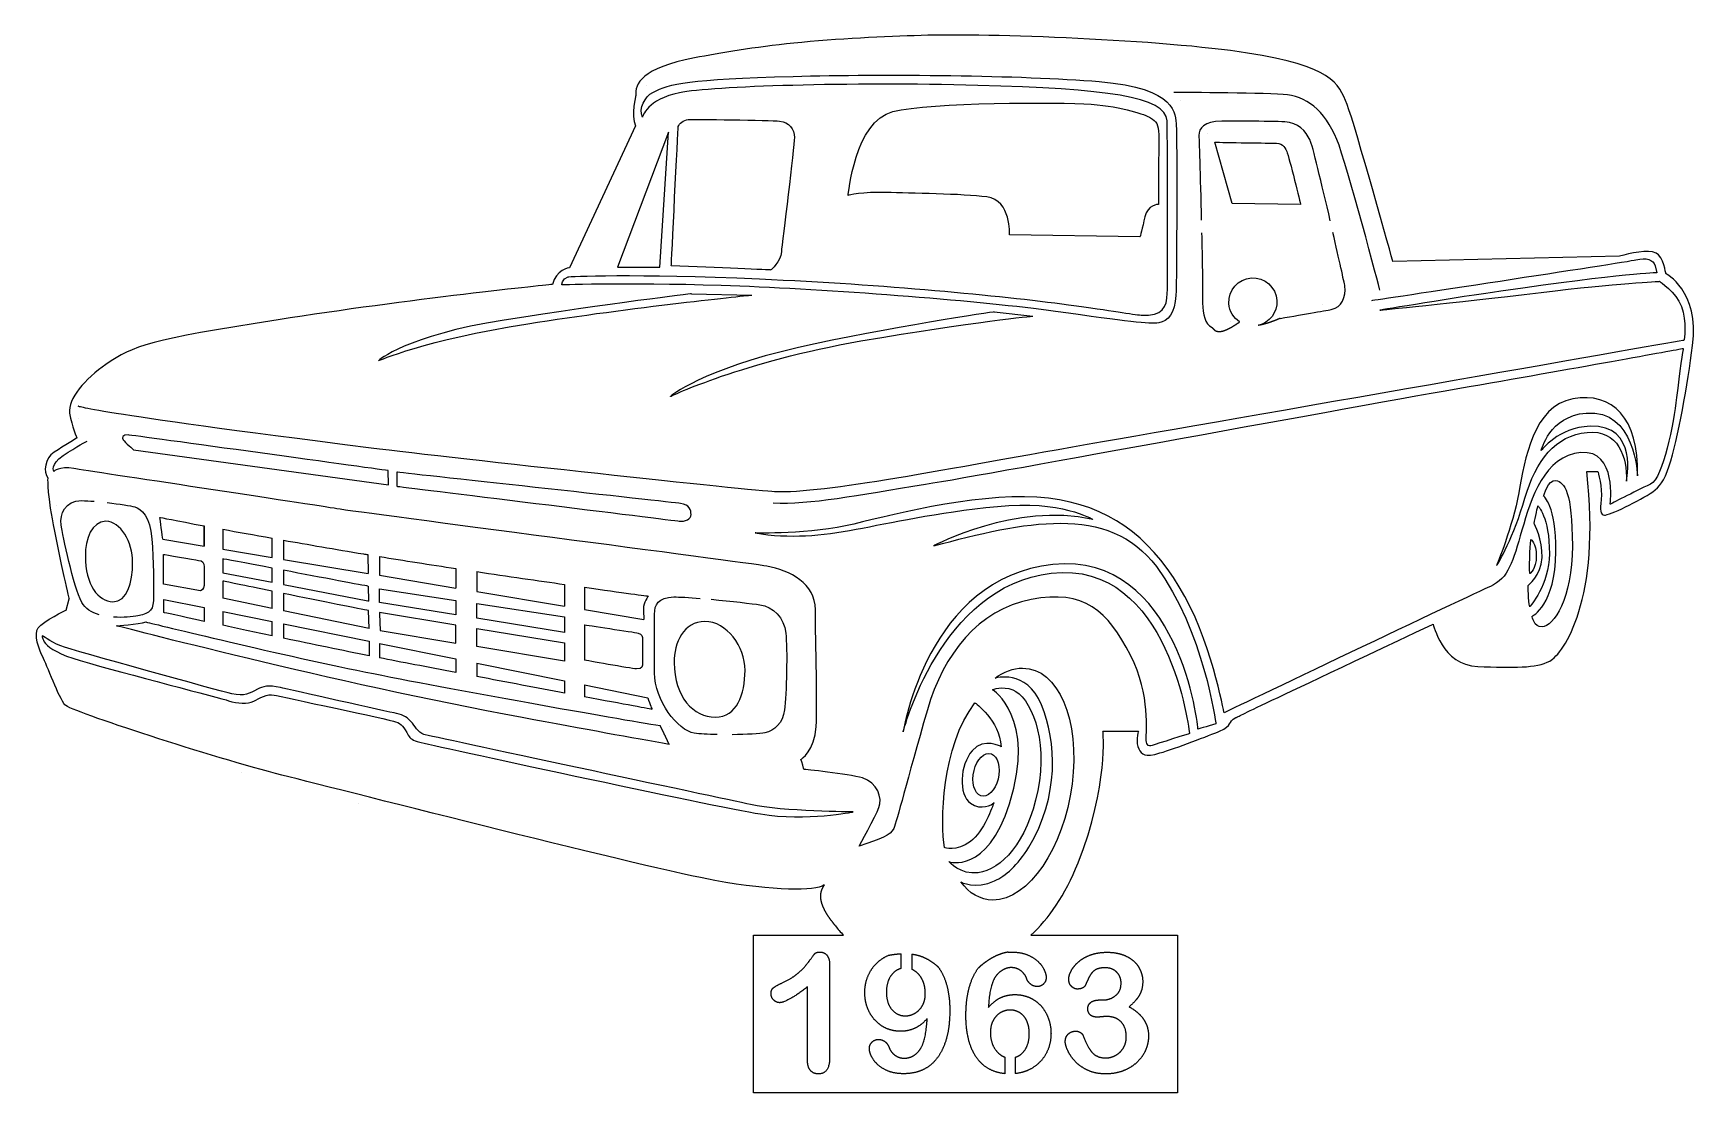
# Model space of a CAD drawing. Header units: inches. Extents: x -5.5 to 13, y -9 to 2.8.
import ezdxf

# ---------------------------------------------------------------- set-up
doc = ezdxf.new("R2010")
doc.units = ezdxf.units.IN
doc.layers.get('0').update_dxf_attribs({"linetype": 'CONTINUOUS'})

msp = doc.modelspace()

# ---------------------------------------------------------------- linework, layer by layer
for p, q in [((1.168, 1.768), (0.431, 0.187)), ((7.769, 1.074), (7.622, 1.586)), ((7.818, 0.904), (7.769, 1.074)), ((8.579, 0.893), (7.818, 0.904)), ((6.789, 0.532), (5.335, 0.555)), ((12.135, 0.317), (9.608, 0.255)), ((12.529, 0.207), (12.55, 0.132)), ((1.791, -0.103), (2.463, -0.117)), ((5.166, -0.305), (5.595, -0.352)), ((-4.427, -1.841), (-1.583, -2.234)), ((-1.583, -2.234), (-1.588, -2.074)), ((-1.492, -2.092), (-1.492, -2.248)), ((11.768, -2.083), (11.892, -2.083)), ((-3.638, -2.69), (-3.638, -2.916)), ((-3.638, -2.916), (-3.638, -2.69)), ((-3.43, -2.728), (-3.43, -2.95)), ((-4.101, -2.839), (-3.638, -2.916)), ((-3.43, -2.95), (-2.88, -3.042)), ((-2.88, -3.042), (-2.88, -2.827)), ((-2.754, -2.85), (-2.754, -3.063)), ((-4.092, -3.339), (-4.092, -3.007)), ((-3.43, -3.057), (-3.43, -3.212)), ((-3.43, -3.057), (-3.43, -3.212)), ((-2.754, -3.063), (-1.812, -3.22)), ((-1.815, -3.01), (-1.812, -3.22)), ((-1.685, -3.031), (-1.685, -3.241)), ((-3.68, -3.414), (-4.092, -3.339)), ((-3.43, -3.212), (-2.88, -3.319)), ((-3.43, -3.304), (-3.43, -3.497)), ((-3.43, -3.304), (-3.43, -3.497)), ((-2.88, -3.319), (-2.88, -3.161)), ((-2.754, -3.185), (-2.754, -3.344)), ((-1.685, -3.241), (-0.833, -3.383)), ((-0.833, -3.165), (-0.833, -3.383)), ((-0.601, -3.2), (-0.601, -3.422)), ((0.377, -3.342), (0.377, -3.585)), ((-5.177, -3.629), (-5.145, -3.503)), ((-4.089, -3.51), (-3.638, -3.601)), ((-4.089, -3.656), (-4.089, -3.51)), ((-2.88, -3.611), (-3.43, -3.497)), ((-2.88, -3.611), (-2.88, -3.418)), ((-2.754, -3.344), (-1.815, -3.527)), ((-2.754, -3.444), (-2.754, -3.637)), ((-1.815, -3.362), (-1.81, -3.363)), ((-1.815, -3.527), (-1.808, -3.528)), ((-1.81, -3.363), (-1.808, -3.528)), ((-0.601, -3.422), (0.377, -3.585)), ((0.598, -3.374), (0.598, -3.622)), ((-3.638, -3.601), (-3.638, -3.754)), ((-3.43, -3.644), (-2.88, -3.756)), ((-3.43, -3.644), (-3.43, -3.798)), ((-1.8, -3.835), (-2.754, -3.637)), ((-1.8, -3.835), (-1.807, -3.633)), ((0.598, -3.622), (1.262, -3.732)), ((-2.88, -3.915), (-2.88, -3.756)), ((-2.754, -3.781), (-1.802, -3.975)), ((-2.754, -3.781), (-2.754, -3.942)), ((0.598, -3.792), (0.598, -4.187)), ((-1.802, -3.975), (-1.8, -4.138)), ((-1.685, -3.999), (-1.685, -4.161)), ((-1.685, -3.999), (-0.833, -4.172)), ((-0.833, -4.172), (-0.833, -4.325)), ((-0.601, -4.219), (-0.601, -4.369)), ((-0.601, -4.219), (0.377, -4.418)), ((0.377, -4.418), (0.377, -4.553)), ((0.598, -4.463), (1.305, -4.606)), ((0.598, -4.463), (0.598, -4.595)), ((6.377, -4.978), (6.772, -4.978)), ((3.271, -6.692), (3.271, -6.692)), ((2.481, -7.252), (3.486, -7.252)), ((2.481, -9.007), (2.481, -7.252)), ((5.574, -7.252), (7.206, -7.252)), ((7.206, -7.252), (7.206, -9.007)), ((3.331, -7.579), (3.331, -8.616)), ((4.128, -7.623), (4.128, -7.458)), ((4.249, -7.463), (4.249, -7.634)), ((3.085, -8.651), (3.085, -7.828)), ((6.338, -7.974), (6.375, -7.974)), ((5.289, -8.796), (5.289, -8.612)), ((5.397, -8.613), (5.397, -8.795)), ((7.206, -9.007), (2.481, -9.007))]:
    msp.add_line(p, q)
for points in [[(1.535, 1.698), (0.968, 0.194), (1.439, 0.194)], [(-1.685, -3.544), (-1.685, -3.39), (-0.833, -3.52), (-0.833, -3.682)], [(-0.833, -3.796), (-1.685, -3.656), (-1.685, -3.671), (-1.677, -3.855), (-0.833, -3.996)], [(-0.601, -3.556), (0.377, -3.705), (0.377, -3.877), (-0.601, -3.719)], [(0.377, -3.995), (0.377, -4.198), (-0.601, -4.035), (-0.601, -3.834)]]:
    msp.add_lwpolyline(points, close=True)
msp.add_ellipse((5.149, -5.782), major_axis=(0.0129, 0.0089), ratio=0.173436, start_param=5.581963, end_param=6.530262)
for points, degree, knots in [([(9.608, 0.255), (9.608, 0.255), (9.189, 1.768), (9.097, 2.008), (9.004, 2.248), (8.925, 2.433), (7.986, 2.58), (7.046, 2.728), (5.102, 2.8), (4.351, 2.776), (3.954, 2.763), (3.417, 2.74), (2.931, 2.69)], 3, [3, 3, 3, 3, 4, 4, 4, 5, 5, 5, 6, 6, 6, 7, 7, 7, 7]), ([(2.931, 2.69), (2.497, 2.646), (2.107, 2.579), (1.827, 2.526), (1.233, 2.412), (1.158, 2.234), (1.172, 2.107)], 3, [7, 7, 7, 7, 8, 8, 8, 9, 9, 9, 9]), ([(1.36, 2.142), (1.552, 2.241), (1.751, 2.286), (2.924, 2.32), (3.936, 2.349), (5.462, 2.334), (6.336, 2.262), (7.211, 2.19), (7.183, 1.898), (7.194, 1.771)], 3, [9, 9, 9, 9, 10, 10, 10, 11, 11, 11, 12, 12, 12, 12]), ([(7.091, 1.823), (7.084, 2.094), (6.408, 2.183), (4.982, 2.22), (3.555, 2.258), (2.019, 2.21), (1.659, 2.138)], 3, [5, 5, 5, 5, 6, 6, 6, 7, 7, 7, 7]), ([(6.908, 1.858), (6.967, 1.821), (6.999, 1.785), (6.999, 1.671), (6.999, 1.601), (6.995, 0.893), (6.995, 0.893)], 3, [5, 5, 5, 5, 6, 6, 6, 7, 7, 7, 7]), ([(1.645, 1.762), (1.65, 1.794), (1.704, 1.835), (1.805, 1.844), (2.669, 1.831), (2.774, 1.821)], 3, [1, 1, 1, 1, 2, 2, 3, 3, 3, 3]), ([(2.774, 1.821), (2.88, 1.812), (2.939, 1.735), (2.939, 1.543), (2.802, 0.468), (2.793, 0.363)], 3, [3, 3, 3, 3, 4, 4, 5, 5, 5, 5]), ([(7.622, 1.586), (7.622, 1.586), (8.195, 1.576), (8.277, 1.576), (8.373, 1.576), (8.397, 1.545), (8.425, 1.483)], 3, [2, 2, 2, 2, 3, 3, 3, 4, 4, 4, 4]), ([(7.476, 0.578), (7.483, 0.286), (7.488, -0.005), (7.488, -0.207), (7.488, -0.332), (7.513, -0.441), (7.593, -0.477)], 3, [3.648707, 3.648707, 3.648707, 3.648707, 4, 4, 4, 5, 5, 5, 5]), ([(0.242, 0.002), (0.242, 0.002), (-1.38, -0.166), (-2.816, -0.393), (-4.253, -0.619), (-4.423, -0.677), (-4.733, -0.89)], 3, [12, 12, 12, 12, 13, 13, 13, 14, 14, 14, 14]), ([(5.849, -0.3), (5.04, -0.187), (3.459, -0.063), (2.331, -0.019), (1.203, 0.026), (0.345, -0.005), (0.345, -0.005)], 3, [15, 15, 15, 15, 16, 16, 16, 17, 17, 17, 17]), ([(0.417, 0.087), (0.417, 0.087), (1.151, 0.127), (2.55, 0.063), (3.96, 0), (5.204, -0.12), (5.993, -0.225)], 3, [0, 0, 0, 0, 1, 1, 1, 2, 2, 2, 2]), ([(12.55, 0.132), (12.55, 0.132), (12.193, 0.125), (10.809, -0.074), (10.344, -0.14), (9.464, -0.286), (9.464, -0.286)], 3, [27, 27, 27, 27, 28, 28, 28, 29, 29, 29, 29]), ([(9.464, -0.286), (9.464, -0.286), (10.226, -0.212), (11.261, -0.087), (12.108, 0.014), (12.578, 0.036), (12.578, 0.036)], 3, [29, 29, 29, 29, 30, 30, 30, 31, 31, 31, 31]), ([(12.687, -2.022), (12.787, -1.73), (12.894, -1.097), (12.948, -0.681), (13.027, -0.067), (12.649, 0.122), (12.649, 0.122)], 3, [47, 47, 47, 47, 48, 48, 48, 49, 49, 49, 49]), ([(1.791, -0.103), (1.791, -0.103), (0.891, -0.209), (-0.294, -0.396), (-1.396, -0.57), (-1.697, -0.849), (-1.697, -0.849)], 3, [7, 7, 7, 7, 8, 8, 8, 9, 9, 9, 9]), ([(-1.697, -0.849), (-1.697, -0.849), (-1.185, -0.62), (-0.033, -0.437), (1.119, -0.254), (2.463, -0.117), (2.463, -0.117)], 3, [9, 9, 9, 9, 10, 10, 10, 11, 11, 11, 11]), ([(5.166, -0.305), (5.166, -0.305), (3.968, -0.478), (2.985, -0.702), (1.903, -0.949), (1.556, -1.247), (1.556, -1.247)], 3, [13, 13, 13, 13, 14, 14, 14, 15, 15, 15, 15]), ([(1.556, -1.247), (1.556, -1.247), (2.373, -0.854), (3.68, -0.629), (4.955, -0.41), (5.595, -0.352), (5.595, -0.352)], 3, [15, 15, 15, 15, 16, 16, 16, 17, 17, 17, 17]), ([(8.35, -0.378), (8.341, -0.382), (8.321, -0.39), (8.292, -0.402), (8.255, -0.416), (8.21, -0.431), (8.171, -0.442), (8.142, -0.449), (8.122, -0.453), (8.11, -0.455), (8.106, -0.455)], 5, [0, 0, 0, 0, 0, 0, 0.1, 0.2, 0.3, 0.4, 0.5, 0.5564736, 0.5564736, 0.5564736, 0.5564736, 0.5564736, 0.5564736]), ([(12.852, -0.622), (12.852, -0.622), (8.181, -1.439), (6.371, -1.754), (4.56, -2.07), (3.291, -2.331), (2.715, -2.31), (2.53, -2.303), (-0.852, -1.939), (-1.777, -1.823), (-5.002, -1.417), (-5.042, -1.356), (-5.042, -1.356)], 3, [0, 0, 0, 0, 1, 1, 1, 2, 2, 2, 3, 3, 3, 4, 4, 4, 4]), ([(2.701, -2.433), (3.113, -2.454), (3.629, -2.349), (4.398, -2.225), (5.166, -2.102), (9.187, -1.356), (10.458, -1.137), (11.729, -0.917), (12.843, -0.712), (12.843, -0.712)], 3, [43, 43, 43, 43, 44, 44, 44, 45, 45, 45, 46, 46, 46, 46]), ([(12.334, -2.131), (12.351, -1.483), (12.053, -1.195), (11.614, -1.274), (11.175, -1.353), (11.075, -1.95), (11.01, -2.323)], 3, [6, 6, 6, 6, 7, 7, 7, 8, 8, 8, 8]), ([(12.029, -2.449), (12.029, -2.449), (12.111, -1.841), (11.704, -1.873), (11.297, -1.905), (11.146, -2.385), (11.046, -2.737)], 3, [2, 2, 2, 2, 3, 3, 3, 4, 4, 4, 4]), ([(-2.159, -2.499), (-2.434, -2.454), (-4.921, -2.079), (-5.09, -2.051), (-5.259, -2.024), (-5.314, -2.083), (-5.314, -2.083)], 3, [36, 36, 36, 36, 37, 37, 37, 38, 38, 38, 38]), ([(10.057, -3.784), (10.057, -3.784), (10.156, -4.244), (10.554, -4.257), (10.952, -4.271), (11.206, -4.278), (11.357, -4.196), (11.508, -4.113), (11.933, -3.513), (11.768, -2.083)], 3, [39, 39, 39, 39, 40, 40, 40, 41, 41, 41, 42, 42, 42, 42]), ([(11.425, -2.184), (11.517, -2.198), (11.608, -2.316), (11.608, -2.911), (11.608, -3.505), (11.398, -3.807), (11.27, -3.816)], 3, [4, 4, 4, 4, 5, 5, 5, 6, 6, 6, 6]), ([(5.769, -2.381), (5.097, -2.298), (4.087, -2.55), (3.602, -2.669), (3.117, -2.787), (2.5, -2.769), (2.5, -2.769)], 3, [8, 8, 8, 8, 9, 9, 9, 10, 10, 10, 10]), ([(1.654, -2.637), (1.723, -2.646), (1.787, -2.614), (1.787, -2.563), (1.787, -2.513), (1.773, -2.454), (1.668, -2.44)], 3, [3, 3, 3, 3, 4, 4, 4, 5, 5, 5, 5]), ([(4.494, -2.911), (5.49, -2.646), (6.441, -2.431), (6.972, -3.144), (7.502, -3.857), (7.635, -4.895), (7.635, -4.895)], 3, [14, 14, 14, 14, 15, 15, 15, 16, 16, 16, 16]), ([(11.224, -2.467), (11.224, -2.467), (11.352, -2.582), (11.352, -3.002), (11.352, -3.345), (11.133, -3.592), (11.133, -3.592)], 3, [3, 3, 3, 3, 4, 4, 4, 5, 5, 5, 5]), ([(-4.733, -2.639), (-4.572, -2.639), (-4.436, -2.872), (-4.436, -3.097), (-4.436, -3.322), (-4.496, -3.535), (-4.657, -3.535), (-4.818, -3.535), (-4.963, -3.346), (-4.963, -3.025), (-4.963, -2.836), (-4.894, -2.639), (-4.733, -2.639)], 3, [0, 0, 0, 0, 1, 1, 1, 2, 2, 2, 3, 3, 3, 4, 4, 4, 4]), ([(11.114, -3.354), (11.114, -3.354), (11.261, -3.245), (11.27, -3.044), (11.279, -2.842), (11.183, -2.664), (11.183, -2.664)], 3, [0, 0, 0, 0, 1, 1, 1, 2, 2, 2, 2]), ([(-4.221, -2.833), (-4.203, -3.076), (-4.203, -3.382), (-4.203, -3.473), (-4.203, -3.624), (-4.231, -3.665), (-4.377, -3.693)], 3, [3, 3, 3, 3, 4, 4, 4, 5, 5, 5, 5]), ([(-2.754, -2.85), (-2.483, -2.897), (-2.182, -2.949), (-1.847, -3.005), (-1.831, -3.008), (-1.815, -3.01)], 3, [11.7527727, 11.7527727, 11.7527727, 11.7527727, 12, 12, 12.0120058, 12.0120058, 12.0120058, 12.0120058]), ([(11.146, -2.842), (11.146, -2.842), (11.206, -2.879), (11.206, -3.025), (11.206, -3.176), (11.133, -3.222), (11.133, -3.222)], 3, [0, 0, 0, 0, 1, 1, 1, 2, 2, 2, 2]), ([(-3.701, -3.074), (-3.655, -3.078), (-3.638, -3.099), (-3.638, -3.191), (-3.638, -3.318), (-3.638, -3.355), (-3.638, -3.393), (-3.68, -3.414), (-3.68, -3.414)], 3, [2, 2, 2, 2, 3, 3, 4, 4, 4, 5, 5, 5, 5]), ([(3.012, -5.293), (3.012, -5.293), (3.167, -5.193), (3.195, -4.662), (3.172, -3.798), (3.172, -3.624), (3.172, -3.332), (2.889, -3.185), (2.633, -3.14)], 3, [32, 32, 32, 32, 33, 33, 34, 34, 34, 35, 35, 35, 35]), ([(7.434, -4.955), (7.447, -4.95), (7.223, -2.975), (5.82, -3.121), (4.416, -3.268), (4.151, -4.987), (4.151, -4.987)], 3, [17, 17, 17, 17, 18, 18, 18, 19, 19, 19, 19]), ([(4.151, -4.987), (4.151, -4.987), (4.558, -3.363), (5.801, -3.217), (7.123, -3.062), (7.342, -5.005), (7.342, -5.005)], 3, [19, 19, 19, 19, 20, 20, 20, 21, 21, 21, 21]), ([(1.311, -3.473), (1.311, -3.473), (1.256, -3.551), (1.256, -3.61), (1.256, -3.642), (1.26, -3.691), (1.262, -3.732)], 3, [13, 13, 13, 13, 14, 14, 14, 14.529411, 14.529411, 14.529411, 14.529411]), ([(1.38, -4.328), (1.38, -4.022), (1.38, -3.78), (1.38, -3.675), (1.38, -3.569), (1.416, -3.487), (1.595, -3.482)], 3, [0, 0, 0, 0, 1, 1, 1, 2, 2, 2, 2]), ([(6.684, -4.132), (6.432, -3.638), (6.167, -3.396), (5.577, -3.51), (4.987, -3.624), (4.6, -4.119), (4.42, -4.74)], 3, [24, 24, 24, 24, 25, 25, 25, 26, 26, 26, 26]), ([(-4.285, -3.761), (-4.285, -3.761), (-2.877, -4.109), (-1.839, -4.319), (-0.931, -4.503), (0.983, -4.845), (1.443, -4.915)], 3, [10, 10, 10, 10, 11, 11, 11, 11.875211, 11.875211, 11.875211, 11.875211]), ([(1.942, -3.756), (2.183, -3.756), (2.388, -4.033), (2.388, -4.301), (2.388, -4.568), (2.298, -4.821), (2.057, -4.821), (1.816, -4.821), (1.599, -4.596), (1.599, -4.215), (1.599, -3.99), (1.701, -3.756), (1.942, -3.756)], 3, [0, 0, 0, 0, 1, 1, 1, 2, 2, 2, 3, 3, 3, 4, 4, 4, 4]), ([(1.247, -3.96), (1.247, -3.994), (1.247, -4.171), (1.247, -4.213), (1.247, -4.255), (1.247, -4.288), (1.179, -4.284)], 3, [0, 0, 0, 0, 1, 1, 1, 2, 2, 2, 2]), ([(6.926, -5.138), (6.876, -5.156), (6.857, -5.119), (6.857, -5.06), (6.857, -5), (6.912, -4.58), (6.684, -4.132)], 3, [22, 22, 22, 22, 23, 23, 23, 24, 24, 24, 24]), ([(-1.19, -5.014), (-1.254, -4.996), (-1.295, -4.914), (-1.368, -4.831), (-1.414, -4.799), (-1.496, -4.781)], 3, [0, 0, 0, 0, 1, 1, 2, 2, 2, 2]), ([(7.012, -5.221), (7.183, -5.17), (7.572, -5.023), (7.677, -4.978), (7.828, -4.912), (7.759, -4.878), (7.859, -4.827)], 3, [36, 36, 36, 36, 37, 37, 37, 38, 38, 38, 38]), ([(6.772, -4.978), (6.772, -4.978), (6.737, -5.115), (6.813, -5.238), (6.84, -5.273), (7.012, -5.221)], 3, [34, 34, 34, 34, 35, 35, 36, 36, 36, 36]), ([(4.931, -5.464), (4.948, -5.333), (5.025, -5.227), (5.105, -5.227), (5.184, -5.227), (5.234, -5.333), (5.218, -5.465)], 3, [2, 2, 2, 2, 3, 3, 3, 4, 4, 4, 4]), ([(3.271, -6.692), (3.266, -6.699), (3.256, -6.714), (3.243, -6.737), (3.231, -6.771), (3.226, -6.815), (3.231, -6.864), (3.246, -6.916), (3.271, -6.97), (3.304, -7.028), (3.338, -7.075), (3.366, -7.112), (3.386, -7.137), (3.396, -7.149)], 5, [0.1097667, 0.1097667, 0.1097667, 0.1097667, 0.1097667, 0.1097667, 0.2, 0.3, 0.4, 0.5, 0.6, 0.7, 0.8, 0.9, 1, 1, 1, 1, 1, 1]), ([(3.993, -7.474), (4.007, -7.472), (4.033, -7.467), (4.06, -7.464), (4.087, -7.461), (4.113, -7.459), (4.127, -7.458), (4.128, -7.458)], 5, [0, 0, 0, 0, 0, 0, 0.1, 0.2, 0.2074626, 0.2074626, 0.2074626, 0.2074626, 0.2074626, 0.2074626]), ([(4.249, -7.463), (4.259, -7.464), (4.281, -7.467), (4.313, -7.474), (4.355, -7.487), (4.404, -7.508), (4.452, -7.536), (4.489, -7.561), (4.515, -7.583), (4.532, -7.598), (4.54, -7.606)], 5, [0.4098591, 0.4098591, 0.4098591, 0.4098591, 0.4098591, 0.4098591, 0.5, 0.6, 0.7, 0.8, 0.9, 1, 1, 1, 1, 1, 1])]:
    msp.add_open_spline(points, degree=degree, knots=knots)
for points, degree in [([(1.172, 2.107), (1.172, 2.107), (1.113, 1.891), (1.168, 1.768)], 3), ([(1.244, 1.867), (1.203, 1.96), (1.272, 2.096), (1.36, 2.142)], 3), ([(1.659, 2.138), (1.299, 2.066), (1.244, 1.867), (1.244, 1.867)], 3), ([(1.288, 2.215), (1.288, 2.215), (1.288, 2.215), (1.288, 2.215)], 3), ([(1.288, 2.215), (1.288, 2.215), (1.288, 2.215), (1.288, 2.215)], 3), ([(8.385, 2.119), (8.092, 2.137), (7.168, 2.142), (7.168, 2.142)], 3), ([(7.238, 2.052), (7.238, 2.052), (7.238, 2.052), (7.238, 2.052)], 3), ([(8.984, 1.616), (8.846, 1.95), (8.638, 2.103), (8.385, 2.119)], 3), ([(3.538, 0.994), (3.538, 0.994), (3.611, 1.821), (4.036, 1.927)], 3), ([(4.036, 1.927), (4.462, 2.032), (5.884, 2.036), (6.245, 2.009)], 3), ([(6.245, 2.009), (6.606, 1.982), (6.848, 1.895), (6.908, 1.858)], 3), ([(1.567, 0.207), (1.567, 0.207), (1.64, 1.73), (1.645, 1.762)], 3), ([(7.094, -0.098), (7.101, 0.053), (7.098, 1.552), (7.091, 1.823)], 3), ([(7.194, 1.771), (7.204, 1.644), (7.2, 0.074), (7.19, -0.122)], 3), ([(7.701, 1.821), (7.502, 1.821), (7.446, 1.74), (7.446, 1.661)], 3), ([(7.54, 1.679), (7.54, 1.679), (7.54, 1.679), (7.54, 1.679)], 3), ([(8.404, 1.812), (8.253, 1.823), (7.701, 1.821), (7.701, 1.821)], 3), ([(8.685, 1.61), (8.637, 1.713), (8.555, 1.802), (8.404, 1.812)], 3), ([(7.446, 1.661), (7.446, 1.661), (7.461, 1.207), (7.473, 0.717)], 3), ([(8.91, 0.711), (8.816, 1.119), (8.711, 1.555), (8.685, 1.61)], 3), ([(9.464, -0.062), (9.464, -0.062), (9.095, 1.344), (8.984, 1.616)], 3), ([(8.425, 1.483), (8.452, 1.421), (8.579, 0.893), (8.579, 0.893)], 3), ([(3.963, 1.026), (3.698, 1.035), (3.538, 0.994), (3.538, 0.994)], 3), ([(5.083, 0.976), (4.809, 1.012), (4.228, 1.017), (3.963, 1.026)], 3), ([(5.335, 0.555), (5.335, 0.555), (5.358, 0.939), (5.083, 0.976)], 3), ([(6.844, 0.756), (6.816, 0.624), (6.789, 0.532), (6.789, 0.532)], 3), ([(6.995, 0.893), (6.995, 0.893), (6.871, 0.889), (6.844, 0.756)], 3), ([(9.073, -0.019), (9.064, 0.027), (9.008, 0.282), (8.94, 0.579)], 3), ([(12.54, 0.351), (12.454, 0.393), (12.248, 0.348), (12.135, 0.317)], 3), ([(0.431, 0.187), (0.431, 0.187), (0.277, 0.163), (0.242, 0.002)], 3), ([(2.678, 0.162), (2.678, 0.162), (2.066, 0.189), (1.567, 0.207)], 3), ([(2.793, 0.363), (2.784, 0.258), (2.678, 0.162), (2.678, 0.162)], 3), ([(9.375, -0.177), (9.375, -0.177), (12.2, 0.249), (12.317, 0.276)], 3), ([(12.317, 0.276), (12.433, 0.303), (12.509, 0.283), (12.529, 0.207)], 3), ([(12.649, 0.122), (12.649, 0.122), (12.625, 0.31), (12.54, 0.351)], 3), ([(0.345, -0.005), (0.345, -0.005), (0.349, 0.063), (0.417, 0.087)], 3), ([(7.781, -0.211), (7.772, -0.064), (7.884, 0.063), (8.031, 0.073)], 3), ([(8.031, 0.073), (8.179, 0.082), (8.306, -0.03), (8.315, -0.178)], 3), ([(12.578, 0.036), (12.578, 0.036), (12.763, -0.081), (12.824, -0.245)], 3), ([(6.803, -0.341), (7.049, -0.358), (7.087, -0.249), (7.094, -0.098)], 3), ([(7.19, -0.122), (7.18, -0.317), (7.104, -0.41), (6.998, -0.427)], 3), ([(8.315, -0.178), (8.323, -0.311), (8.233, -0.428), (8.106, -0.455)], 3), ([(8.932, -0.276), (9.028, -0.259), (9.093, -0.132), (9.073, -0.019)], 3), ([(6.998, -0.427), (6.892, -0.444), (6.659, -0.413), (5.849, -0.3)], 3), ([(5.993, -0.225), (6.48, -0.289), (6.708, -0.335), (6.803, -0.341)], 3), ([(7.9, -0.417), (7.833, -0.372), (7.787, -0.298), (7.781, -0.211)], 3), ([(8.35, -0.378), (8.635, -0.328), (8.885, -0.285), (8.932, -0.276)], 3), ([(8.828, -0.227), (8.828, -0.227), (8.828, -0.227), (8.828, -0.227)], 3), ([(12.824, -0.245), (12.886, -0.41), (12.852, -0.622), (12.852, -0.622)], 3), ([(7.593, -0.477), (7.596, -0.481), (7.602, -0.49), (7.612, -0.502), (7.626, -0.513), (7.648, -0.522), (7.674, -0.525), (7.704, -0.521), (7.737, -0.511), (7.773, -0.495), (7.813, -0.474), (7.846, -0.453), (7.873, -0.436), (7.891, -0.423), (7.9, -0.417)], 5), ([(7.593, -0.477), (7.593, -0.477), (7.593, -0.477), (7.593, -0.477)], 3), ([(7.68, -0.523), (7.68, -0.523), (7.68, -0.523), (7.68, -0.523)], 3), ([(7.68, -0.523), (7.68, -0.523), (7.68, -0.523), (7.68, -0.523)], 3), ([(7.799, -0.416), (7.799, -0.416), (7.799, -0.416), (7.799, -0.416)], 3), ([(7.799, -0.416), (7.799, -0.416), (7.799, -0.416), (7.799, -0.416)], 3), ([(12.843, -0.712), (12.843, -0.712), (12.801, -0.977), (12.77, -1.26)], 3), ([(-4.733, -0.89), (-4.963, -1.048), (-5.162, -1.277), (-5.138, -1.432)], 3), ([(12.77, -1.26), (12.737, -1.544), (12.622, -2.154), (12.477, -2.225)], 3), ([(-5.138, -1.432), (-5.114, -1.586), (-5.056, -1.71), (-5.056, -1.71)], 3), ([(-5.042, -1.356), (-5.042, -1.356), (-5.042, -1.356), (-5.042, -1.356)], 3), ([(11.261, -1.85), (11.261, -1.85), (11.349, -1.468), (11.761, -1.432)], 3), ([(11.761, -1.432), (12.307, -1.384), (12.334, -2.131), (12.334, -2.131)], 3), ([(-5.035, -1.493), (-5.035, -1.493), (-5.035, -1.493), (-5.035, -1.493)], 3), ([(11.079, -2.382), (11.199, -1.96), (11.422, -1.682), (11.772, -1.648)], 3), ([(11.806, -1.579), (11.449, -1.593), (11.261, -1.85), (11.261, -1.85)], 3), ([(11.772, -1.648), (12.121, -1.613), (12.221, -1.929), (12.211, -2.19)], 3), ([(12.211, -2.19), (12.211, -2.19), (12.347, -1.558), (11.806, -1.579)], 3), ([(-5.056, -1.71), (-5.056, -1.71), (-5.2, -1.799), (-5.31, -1.867)], 3), ([(-5.209, -1.905), (-5.058, -1.804), (-4.944, -1.745), (-4.944, -1.745)], 3), ([(-4.487, -1.676), (-4.546, -1.672), (-4.564, -1.704), (-4.541, -1.731)], 3), ([(-4.541, -1.731), (-4.519, -1.759), (-4.427, -1.841), (-4.427, -1.841)], 3), ([(-1.588, -2.074), (-1.588, -2.074), (-4.427, -1.681), (-4.487, -1.676)], 3), ([(-5.31, -1.867), (-5.419, -1.936), (-5.43, -2.09), (-5.382, -2.155)], 3), ([(-5.314, -2.083), (-5.314, -2.083), (-5.36, -2.006), (-5.209, -1.905)], 3), ([(12.505, -2.31), (12.581, -2.258), (12.628, -2.195), (12.687, -2.022)], 3), ([(-5.382, -2.155), (-5.382, -2.155), (-5.395, -2.262), (-5.334, -2.611)], 3), ([(1.668, -2.44), (1.563, -2.426), (-1.492, -2.092), (-1.492, -2.092)], 3), ([(11.288, -2.358), (11.288, -2.358), (11.334, -2.17), (11.425, -2.184)], 3), ([(11.892, -2.083), (11.892, -2.083), (11.946, -2.268), (11.929, -2.395)], 3), ([(12.477, -2.225), (12.296, -2.313), (12.029, -2.449), (12.029, -2.449)], 3), ([(-5.232, -2.678), (-5.25, -2.563), (-5.191, -2.403), (-5.003, -2.408)], 3), ([(-5.003, -2.408), (-4.962, -2.409), (-4.914, -2.412), (-4.863, -2.416)], 3), ([(-1.492, -2.248), (-1.492, -2.248), (1.586, -2.627), (1.654, -2.637)], 3), ([(5.202, -2.472), (5.906, -2.399), (6.263, -2.618), (6.263, -2.618)], 3), ([(7.228, -3.368), (6.88, -2.801), (6.441, -2.463), (5.769, -2.381)], 3), ([(11.01, -2.323), (10.945, -2.697), (10.763, -3.129), (10.763, -3.129)], 3), ([(10.763, -3.129), (10.781, -3.119), (10.959, -2.803), (11.079, -2.382)], 3), ([(11.425, -2.975), (11.429, -2.463), (11.288, -2.358), (11.288, -2.358)], 3), ([(11.929, -2.395), (11.912, -2.522), (11.922, -2.563), (11.967, -2.57)], 3), ([(11.967, -2.57), (12.012, -2.577), (12.361, -2.408), (12.505, -2.31)], 3), ([(-5.287, -2.463), (-5.287, -2.463), (-5.287, -2.463), (-5.287, -2.463)], 3), ([(-4.72, -2.431), (-4.584, -2.446), (-4.456, -2.466), (-4.413, -2.477)], 3), ([(-4.413, -2.477), (-4.34, -2.495), (-4.24, -2.591), (-4.221, -2.833)], 3), ([(-4.134, -2.595), (-4.134, -2.595), (-3.951, -2.631), (-3.638, -2.69)], 3), ([(-4.101, -2.839), (-4.114, -2.721), (-4.134, -2.595), (-4.134, -2.595)], 3), ([(2.633, -3.14), (2.377, -3.094), (-1.885, -2.545), (-2.159, -2.499)], 3), ([(3.625, -2.728), (4.013, -2.655), (4.498, -2.545), (5.202, -2.472)], 3), ([(6.263, -2.618), (5.403, -2.426), (4.494, -2.911), (4.494, -2.911)], 3), ([(11.183, -2.664), (11.192, -2.6), (11.224, -2.467), (11.224, -2.467)], 3), ([(-5.334, -2.611), (-5.272, -2.961), (-5.145, -3.503), (-5.145, -3.503)], 3), ([(-5.003, -3.542), (-5.097, -3.367), (-5.214, -2.792), (-5.232, -2.678)], 3), ([(-3.43, -2.728), (-3.269, -2.758), (-3.084, -2.791), (-2.88, -2.827)], 3), ([(2.5, -2.769), (2.889, -2.833), (3.236, -2.801), (3.625, -2.728)], 3), ([(11.046, -2.737), (10.945, -3.089), (10.899, -3.272), (10.694, -3.364)], 3), ([(11.133, -3.222), (11.123, -3.103), (11.146, -2.842), (11.146, -2.842)], 3), ([(-4.092, -3.007), (-4.092, -3.007), (-3.747, -3.07), (-3.701, -3.074)], 3), ([(-2.88, -3.161), (-3.182, -3.104), (-3.43, -3.057), (-3.43, -3.057)], 3), ([(-1.685, -3.031), (-1.413, -3.076), (-1.123, -3.121), (-0.833, -3.165)], 3), ([(11.16, -3.697), (11.16, -3.697), (11.421, -3.574), (11.425, -2.975)], 3), ([(-2.88, -3.418), (-3.182, -3.356), (-3.43, -3.304), (-3.43, -3.304)], 3), ([(-1.815, -3.362), (-1.856, -3.355), (-2.33, -3.265), (-2.754, -3.185)], 3), ([(-0.601, -3.2), (-0.254, -3.252), (0.084, -3.301), (0.377, -3.342)], 3), ([(-1.807, -3.633), (-1.885, -3.621), (-2.344, -3.528), (-2.754, -3.444)], 3), ([(0.598, -3.374), (1.025, -3.434), (1.311, -3.473), (1.311, -3.473)], 3), ([(1.595, -3.482), (1.654, -3.481), (1.764, -3.488), (1.89, -3.498)], 3), ([(2.011, -3.508), (2.235, -3.529), (2.472, -3.556), (2.555, -3.569)], 3), ([(7.726, -4.772), (7.726, -4.772), (7.575, -3.935), (7.228, -3.368)], 3), ([(10.694, -3.364), (10.488, -3.455), (7.726, -4.772), (7.726, -4.772)], 3), ([(11.133, -3.592), (11.119, -3.528), (11.114, -3.354), (11.114, -3.354)], 3), ([(-5.488, -3.825), (-5.433, -3.752), (-5.177, -3.629), (-5.177, -3.629)], 3), ([(-5.177, -3.629), (-5.177, -3.629), (-5.177, -3.629), (-5.177, -3.629)], 3), ([(-4.809, -3.68), (-4.893, -3.655), (-4.966, -3.612), (-5.003, -3.542)], 3), ([(-4.377, -3.693), (-4.439, -3.704), (-4.542, -3.714), (-4.649, -3.707)], 3), ([(-3.638, -3.754), (-3.91, -3.695), (-4.089, -3.656), (-4.089, -3.656)], 3), ([(2.555, -3.569), (2.701, -3.592), (2.825, -3.711), (2.843, -3.885)], 3), ([(11.27, -3.816), (11.178, -3.823), (11.16, -3.697), (11.16, -3.697)], 3), ([(-5.438, -4.15), (-5.479, -4.068), (-5.543, -3.899), (-5.488, -3.825)], 3), ([(-4.615, -3.803), (-4.615, -3.803), (-4.377, -3.789), (-4.285, -3.761)], 3), ([(-0.097, -4.827), (-2.2, -4.438), (-4.615, -3.803), (-4.615, -3.803)], 3), ([(-2.88, -3.915), (-3.076, -3.874), (-3.264, -3.834), (-3.43, -3.798)], 3), ([(0.598, -3.792), (0.598, -3.792), (1.154, -3.876), (1.196, -3.884)], 3), ([(1.196, -3.884), (1.238, -3.893), (1.247, -3.927), (1.247, -3.96)], 3), ([(2.843, -3.885), (2.861, -4.059), (2.852, -4.575), (2.829, -4.74)], 3), ([(7.859, -4.827), (7.886, -4.812), (7.861, -4.82), (10.057, -3.784)], 3), ([(-5.442, -3.912), (-5.442, -3.912), (-5.484, -4.057), (-5.022, -4.191)], 3), ([(-5.236, -4.027), (-5.369, -3.976), (-5.442, -3.912), (-5.442, -3.912)], 3), ([(-3.33, -4.562), (-3.471, -4.529), (-5.104, -4.077), (-5.236, -4.027)], 3), ([(-1.8, -4.138), (-2.096, -4.079), (-2.432, -4.009), (-2.754, -3.942)], 3), ([(-5.191, -4.685), (-5.255, -4.612), (-5.396, -4.232), (-5.438, -4.15)], 3), ([(-5.022, -4.191), (-4.5, -4.342), (-3.462, -4.607), (-3.366, -4.639)], 3), ([(-0.833, -4.325), (-1.152, -4.264), (-1.451, -4.207), (-1.685, -4.161)], 3), ([(1.179, -4.284), (1.112, -4.28), (0.598, -4.187), (0.598, -4.187)], 3), ([(0.377, -4.553), (0.074, -4.497), (-0.268, -4.432), (-0.601, -4.369)], 3), ([(1.823, -5), (1.64, -4.973), (1.38, -4.635), (1.38, -4.328)], 3), ([(5.174, -4.388), (5.272, -4.315), (5.377, -4.275), (5.481, -4.275)], 3), ([(5.692, -4.685), (5.522, -4.278), (5.174, -4.388), (5.174, -4.388)], 3), ([(5.481, -4.275), (5.877, -4.275), (6.124, -4.854), (6.033, -5.568)], 3), ([(-3.366, -4.639), (-3.27, -4.671), (-3.151, -4.676), (-3.087, -4.644)], 3), ([(-3.046, -4.511), (-3.135, -4.555), (-3.188, -4.594), (-3.33, -4.562)], 3), ([(-3.087, -4.644), (-3.023, -4.612), (-2.937, -4.557), (-2.859, -4.575)], 3), ([(-2.79, -4.493), (-2.927, -4.461), (-2.982, -4.479), (-3.046, -4.511)], 3), ([(-2.859, -4.575), (-2.781, -4.594), (-1.569, -4.85), (-1.505, -4.872)], 3), ([(-1.496, -4.781), (-1.579, -4.763), (-2.696, -4.515), (-2.79, -4.493)], 3), ([(1.352, -4.735), (1.352, -4.735), (1.039, -4.677), (0.598, -4.595)], 3), ([(1.305, -4.606), (1.329, -4.681), (1.352, -4.735), (1.352, -4.735)], 3), ([(5.147, -4.516), (5.147, -4.516), (5.255, -4.471), (5.371, -4.516)], 3), ([(5.335, -5.787), (5.641, -4.827), (5.147, -4.516), (5.147, -4.516)], 3), ([(5.371, -4.516), (5.563, -4.589), (5.769, -5.051), (5.65, -5.641)], 3), ([(-2.772, -5.467), (-3.526, -5.275), (-5.127, -4.758), (-5.191, -4.685)], 3), ([(1.544, -5.126), (1.143, -5.055), (0.611, -4.957), (-0.097, -4.827)], 3), ([(2.829, -4.74), (2.808, -4.89), (2.715, -4.973), (2.61, -4.996)], 3), ([(4.42, -4.74), (4.187, -5.545), (4.082, -5.979), (4.045, -6.061)], 3), ([(4.612, -6.276), (4.562, -6.011), (4.576, -5.147), (4.951, -4.662)], 3), ([(4.951, -4.662), (4.951, -4.662), (5.225, -4.859), (5.243, -5.151)], 3), ([(5.55, -6.272), (5.893, -5.705), (5.861, -5.092), (5.692, -4.685)], 3), ([(-1.505, -4.872), (-1.441, -4.895), (-1.414, -4.932), (-1.364, -5.023)], 3), ([(1.544, -5.126), (1.54, -5.117), (1.532, -5.101), (1.52, -5.075), (1.504, -5.042), (1.484, -4.999), (1.467, -4.966), (1.455, -4.94), (1.447, -4.924), (1.443, -4.915)], 5), ([(1.544, -4.927), (1.544, -4.927), (1.544, -4.927), (1.544, -4.927)], 3), ([(2.076, -5.016), (1.975, -5.014), (1.882, -5.009), (1.823, -5)], 3), ([(2.61, -4.996), (2.557, -5.007), (2.406, -5.015), (2.246, -5.017)], 3), ([(6.1, -6.445), (6.443, -5.581), (6.377, -4.978), (6.377, -4.978)], 3), ([(7.342, -5.005), (7.342, -5.005), (6.976, -5.119), (6.926, -5.138)], 3), ([(7.635, -4.895), (7.539, -4.927), (7.42, -4.959), (7.434, -4.955)], 3), ([(-1.364, -5.023), (-1.341, -5.064), (-1.318, -5.078), (-1.236, -5.101)], 3), ([(-1.236, -5.101), (-1.163, -5.121), (2.043, -5.819), (2.559, -5.901)], 3), ([(2.45, -5.796), (2.089, -5.718), (-1.126, -5.033), (-1.19, -5.014)], 3), ([(4.919, -5.197), (4.782, -5.353), (4.763, -5.686), (4.901, -5.782)], 3), ([(5.243, -5.151), (5.243, -5.151), (5.056, -5.042), (4.919, -5.197)], 3), ([(3.044, -5.403), (3.044, -5.403), (3.026, -5.316), (3.012, -5.293)], 3), ([(-3.228, -5.434), (-3.228, -5.434), (-3.228, -5.434), (-3.228, -5.434)], 3), ([(2.052, -6.642), (1.362, -6.519), (-2.017, -5.659), (-2.772, -5.467)], 3), ([(3.698, -5.499), (3.533, -5.453), (3.044, -5.403), (3.044, -5.403)], 3), ([(3.881, -5.828), (3.922, -5.727), (3.863, -5.545), (3.698, -5.499)], 3), ([(5.044, -5.702), (4.965, -5.702), (4.914, -5.596), (4.931, -5.464)], 3), ([(5.218, -5.465), (5.201, -5.596), (5.123, -5.702), (5.044, -5.702)], 3), ([(6.033, -5.568), (5.941, -6.281), (5.547, -6.86), (5.151, -6.86)], 3), ([(5.65, -5.641), (5.531, -6.23), (5.243, -6.519), (4.987, -6.555)], 3), ([(-1.915, -5.78), (-1.915, -5.78), (-1.915, -5.78), (-1.915, -5.78)], 3), ([(3.593, -5.878), (3.593, -5.878), (2.811, -5.874), (2.45, -5.796)], 3), ([(2.559, -5.901), (3.076, -5.984), (3.593, -5.878), (3.593, -5.878)], 3), ([(3.661, -6.258), (3.661, -6.258), (3.84, -5.929), (3.881, -5.828)], 3), ([(4.663, -6.432), (4.663, -6.432), (5.083, -6.577), (5.335, -5.787)], 3), ([(5.16, -5.777), (5.148, -5.813), (5.05, -6.096), (4.901, -6.208)], 3), ([(4.901, -5.782), (5.022, -5.867), (5.143, -5.795), (5.16, -5.777)], 3), ([(5.16, -5.777), (5.161, -5.775), (5.161, -5.773), (5.161, -5.773)], 3), ([(4.045, -6.061), (4.009, -6.144), (3.904, -6.176), (3.661, -6.258)], 3), ([(4.901, -6.208), (4.74, -6.326), (4.612, -6.276), (4.612, -6.276)], 3), ([(5.17, -6.647), (5.288, -6.592), (5.428, -6.473), (5.55, -6.272)], 3), ([(4.987, -6.555), (4.787, -6.584), (4.663, -6.432), (4.663, -6.432)], 3), ([(5.574, -7.252), (5.771, -7.07), (5.955, -6.809), (6.1, -6.445)], 3), ([(3.271, -6.692), (3.165, -6.765), (2.717, -6.761), (2.052, -6.642)], 3), ([(4.792, -6.658), (4.792, -6.658), (4.956, -6.746), (5.17, -6.647)], 3), ([(5.151, -6.86), (5.009, -6.86), (4.887, -6.786), (4.792, -6.658)], 3), ([(3.229, -6.836), (3.229, -6.836), (3.229, -6.836), (3.229, -6.836)], 3), ([(3.229, -6.836), (3.229, -6.836), (3.229, -6.836), (3.229, -6.836)], 3), ([(3.396, -7.149), (3.423, -7.184), (3.453, -7.219), (3.486, -7.252)], 3), ([(2.984, -7.671), (3.05, -7.614), (3.101, -7.543)], 2), ([(3.101, -7.543), (3.152, -7.473), (3.167, -7.456)], 2), ([(3.167, -7.456), (3.182, -7.44), (3.225, -7.44)], 2), ([(3.225, -7.44), (3.273, -7.44), (3.302, -7.477)], 2), ([(3.302, -7.477), (3.331, -7.514), (3.331, -7.579)], 2), ([(3.755, -7.716), (3.788, -7.632), (3.849, -7.57)], 2), ([(3.849, -7.57), (3.909, -7.509), (3.993, -7.474)], 2), ([(4.54, -7.606), (4.603, -7.687), (4.636, -7.81)], 2), ([(5.322, -7.441), (5.314, -7.442), (5.299, -7.445), (5.275, -7.45), (5.243, -7.459), (5.203, -7.474), (5.164, -7.492), (5.125, -7.514), (5.088, -7.538), (5.056, -7.561), (5.028, -7.583), (5.009, -7.598), (4.997, -7.609), (4.99, -7.616), (4.987, -7.619)], 5), ([(5.354, -7.613), (5.306, -7.613), (5.259, -7.641)], 2), ([(5.322, -7.441), (5.342, -7.44), (5.362, -7.44)], 2), ([(5.459, -7.646), (5.414, -7.613), (5.354, -7.613)], 2), ([(5.362, -7.44), (5.478, -7.44), (5.566, -7.485)], 2), ([(5.566, -7.485), (5.654, -7.531), (5.699, -7.598)], 2), ([(5.699, -7.598), (5.744, -7.665), (5.744, -7.726)], 2), ([(6.025, -7.645), (6.053, -7.593), (6.108, -7.546)], 2), ([(6.108, -7.546), (6.163, -7.499), (6.244, -7.47)], 2), ([(6.244, -7.47), (6.326, -7.442), (6.426, -7.442)], 2), ([(6.426, -7.442), (6.514, -7.442), (6.587, -7.466)], 2), ([(6.587, -7.466), (6.659, -7.49), (6.713, -7.535)], 2), ([(6.713, -7.535), (6.766, -7.58), (6.793, -7.64)], 2), ([(2.707, -7.836), (2.736, -7.814), (2.809, -7.78)], 2), ([(2.809, -7.78), (2.919, -7.728), (2.984, -7.671)], 2), ([(3.723, -7.893), (3.723, -7.799), (3.755, -7.716)], 2), ([(4.023, -7.692), (3.964, -7.766), (3.964, -7.887)], 2), ([(4.128, -7.623), (4.068, -7.637), (4.023, -7.692)], 2), ([(4.261, -7.64), (4.255, -7.637), (4.249, -7.634)], 2), ([(4.334, -7.7), (4.303, -7.662), (4.261, -7.64)], 2), ([(4.381, -7.79), (4.364, -7.738), (4.334, -7.7)], 2), ([(4.397, -7.904), (4.397, -7.842), (4.381, -7.79)], 2), ([(4.885, -7.843), (4.921, -7.708), (4.987, -7.619)], 2), ([(5.179, -7.715), (5.113, -7.811), (5.101, -8.057)], 2), ([(5.259, -7.641), (5.211, -7.668), (5.179, -7.715)], 2), ([(5.526, -7.733), (5.505, -7.679), (5.459, -7.646)], 2), ([(5.574, -7.8), (5.541, -7.776), (5.526, -7.733)], 2), ([(5.716, -7.794), (5.688, -7.824), (5.644, -7.824)], 2), ([(5.744, -7.726), (5.744, -7.763), (5.716, -7.794)], 2), ([(5.996, -7.744), (5.996, -7.697), (6.025, -7.645)], 2), ([(6.027, -7.823), (5.996, -7.793), (5.996, -7.744)], 2), ([(6.214, -7.736), (6.196, -7.776), (6.18, -7.811)], 2), ([(6.254, -7.671), (6.233, -7.696), (6.214, -7.736)], 2), ([(6.31, -7.63), (6.274, -7.646), (6.254, -7.671)], 2), ([(6.401, -7.615), (6.346, -7.615), (6.31, -7.63)], 2), ([(6.531, -7.665), (6.483, -7.615), (6.401, -7.615)], 2), ([(6.518, -7.925), (6.579, -7.876), (6.579, -7.785)], 2), ([(6.579, -7.785), (6.579, -7.715), (6.531, -7.665)], 2), ([(6.82, -7.769), (6.82, -7.859), (6.781, -7.924)], 2), ([(6.793, -7.64), (6.82, -7.7), (6.82, -7.769)], 2), ([(2.678, -7.904), (2.678, -7.857), (2.707, -7.836)], 2), ([(2.707, -7.974), (2.678, -7.943), (2.678, -7.904)], 2), ([(2.775, -8.004), (2.737, -8.004), (2.707, -7.974)], 2), ([(3.085, -7.828), (2.855, -8.004), (2.775, -8.004)], 2), ([(3.752, -8.059), (3.723, -7.98), (3.723, -7.893)], 2), ([(3.964, -7.887), (3.964, -8.008), (4.023, -8.079)], 2), ([(4.365, -8.036), (4.397, -7.98), (4.397, -7.904)], 2), ([(4.636, -7.81), (4.67, -7.933), (4.67, -8.089)], 2), ([(4.85, -8.149), (4.85, -7.978), (4.885, -7.843)], 2), ([(5.101, -8.057), (5.162, -7.984), (5.235, -7.949)], 2), ([(5.235, -7.949), (5.307, -7.914), (5.397, -7.914)], 2), ([(5.397, -7.914), (5.483, -7.914), (5.556, -7.946)], 2), ([(5.556, -7.946), (5.629, -7.978), (5.684, -8.037)], 2), ([(5.644, -7.824), (5.606, -7.824), (5.574, -7.8)], 2), ([(6.093, -7.852), (6.057, -7.852), (6.027, -7.823)], 2), ([(6.148, -7.841), (6.124, -7.852), (6.093, -7.852)], 2), ([(6.18, -7.811), (6.171, -7.83), (6.148, -7.841)], 2), ([(6.241, -8.001), (6.273, -7.974), (6.338, -7.974)], 2), ([(6.375, -7.974), (6.458, -7.974), (6.518, -7.925)], 2), ([(6.781, -7.924), (6.742, -7.989), (6.668, -8.05)], 2), ([(3.835, -8.197), (3.781, -8.138), (3.752, -8.059)], 2), ([(4.023, -8.079), (4.083, -8.151), (4.175, -8.151)], 2), ([(4.175, -8.151), (4.231, -8.151), (4.282, -8.121)], 2), ([(4.282, -8.121), (4.333, -8.092), (4.365, -8.036)], 2), ([(4.67, -8.089), (4.67, -8.263), (4.635, -8.396)], 2), ([(4.909, -8.504), (4.85, -8.359), (4.85, -8.149)], 2), ([(5.236, -8.115), (5.185, -8.145), (5.154, -8.202)], 2), ([(5.344, -8.086), (5.287, -8.086), (5.236, -8.115)], 2), ([(5.451, -8.117), (5.402, -8.086), (5.344, -8.086)], 2), ([(5.528, -8.207), (5.5, -8.148), (5.451, -8.117)], 2), ([(5.684, -8.037), (5.738, -8.096), (5.768, -8.177)], 2), ([(6.208, -8.071), (6.208, -8.028), (6.241, -8.001)], 2), ([(6.235, -8.14), (6.208, -8.115), (6.208, -8.071)], 2), ([(6.312, -8.165), (6.263, -8.165), (6.235, -8.14)], 2), ([(6.361, -8.162), (6.323, -8.165), (6.312, -8.165)], 2), ([(6.417, -8.158), (6.399, -8.158), (6.361, -8.162)], 2), ([(6.579, -8.218), (6.521, -8.158), (6.417, -8.158)], 2), ([(6.668, -8.05), (6.739, -8.088), (6.787, -8.137)], 2), ([(6.787, -8.137), (6.836, -8.186), (6.86, -8.245)], 2), ([(3.962, -8.29), (3.889, -8.257), (3.835, -8.197)], 2), ([(4.121, -8.323), (4.036, -8.323), (3.962, -8.29)], 2), ([(4.285, -8.287), (4.211, -8.323), (4.121, -8.323)], 2), ([(4.418, -8.181), (4.358, -8.251), (4.285, -8.287)], 2), ([(4.34, -8.523), (4.406, -8.426), (4.418, -8.181)], 2), ([(5.154, -8.202), (5.123, -8.259), (5.123, -8.335)], 2), ([(5.123, -8.335), (5.123, -8.457), (5.186, -8.538)], 2), ([(5.497, -8.545), (5.556, -8.47), (5.556, -8.349)], 2), ([(5.556, -8.349), (5.556, -8.267), (5.528, -8.207)], 2), ([(5.798, -8.345), (5.798, -8.473), (5.74, -8.577)], 2), ([(5.768, -8.177), (5.798, -8.258), (5.798, -8.345)], 2), ([(5.957, -8.438), (5.957, -8.385), (5.991, -8.353)], 2), ([(5.991, -8.353), (6.025, -8.321), (6.076, -8.321)], 2), ([(6.076, -8.321), (6.101, -8.321), (6.125, -8.336)], 2), ([(6.125, -8.336), (6.149, -8.351), (6.156, -8.372)], 2), ([(6.637, -8.384), (6.637, -8.278), (6.579, -8.218)], 2), ([(6.86, -8.245), (6.885, -8.305), (6.885, -8.373)], 2), ([(3.774, -8.512), (3.774, -8.474), (3.803, -8.444)], 2), ([(3.82, -8.64), (3.774, -8.574), (3.774, -8.512)], 2), ([(3.803, -8.444), (3.831, -8.414), (3.874, -8.414)], 2), ([(3.874, -8.414), (3.914, -8.414), (3.946, -8.436)], 2), ([(3.946, -8.436), (3.977, -8.459), (3.994, -8.503)], 2), ([(3.994, -8.503), (4.013, -8.557), (4.06, -8.59)], 2), ([(4.262, -8.597), (4.308, -8.571), (4.34, -8.523)], 2), ([(4.635, -8.396), (4.599, -8.528), (4.532, -8.618)], 2), ([(5.077, -8.724), (4.967, -8.65), (4.909, -8.504)], 2), ([(5.186, -8.538), (5.23, -8.594), (5.289, -8.612)], 2), ([(5.986, -8.541), (5.957, -8.479), (5.957, -8.438)], 2), ([(6.07, -8.662), (6.015, -8.603), (5.986, -8.541)], 2), ([(6.156, -8.372), (6.203, -8.498), (6.257, -8.559)], 2), ([(6.517, -8.592), (6.569, -8.565), (6.603, -8.51)], 2), ([(6.603, -8.51), (6.637, -8.456), (6.637, -8.384)], 2), ([(6.852, -8.533), (6.819, -8.61), (6.754, -8.67)], 2), ([(6.885, -8.373), (6.885, -8.456), (6.852, -8.533)], 2), ([(3.118, -8.761), (3.085, -8.724), (3.085, -8.651)], 2), ([(3.331, -8.616), (3.331, -8.798), (3.207, -8.798)], 2), ([(3.952, -8.752), (3.865, -8.707), (3.82, -8.64)], 2), ([(4.06, -8.59), (4.106, -8.623), (4.164, -8.623)], 2), ([(4.164, -8.623), (4.215, -8.623), (4.262, -8.597)], 2), ([(4.532, -8.618), (4.464, -8.709), (4.37, -8.752)], 2), ([(5.289, -8.796), (5.169, -8.785), (5.077, -8.724)], 2), ([(5.397, -8.613), (5.454, -8.598), (5.497, -8.545)], 2), ([(5.74, -8.577), (5.681, -8.681), (5.577, -8.74)], 2), ([(6.212, -8.759), (6.126, -8.72), (6.07, -8.662)], 2), ([(6.257, -8.559), (6.311, -8.62), (6.408, -8.62)], 2), ([(6.408, -8.62), (6.465, -8.62), (6.517, -8.592)], 2), ([(6.754, -8.67), (6.69, -8.73), (6.602, -8.764)], 2), ([(3.207, -8.798), (3.152, -8.798), (3.118, -8.761)], 2), ([(4.157, -8.796), (4.039, -8.796), (3.952, -8.752)], 2), ([(4.37, -8.752), (4.276, -8.796), (4.157, -8.796)], 2), ([(5.577, -8.74), (5.495, -8.785), (5.397, -8.795)], 2), ([(6.407, -8.798), (6.298, -8.798), (6.212, -8.759)], 2), ([(6.602, -8.764), (6.513, -8.798), (6.407, -8.798)], 2)]:
    msp.add_open_spline(points, degree=degree)

doc.saveas('drawing.dxf')
